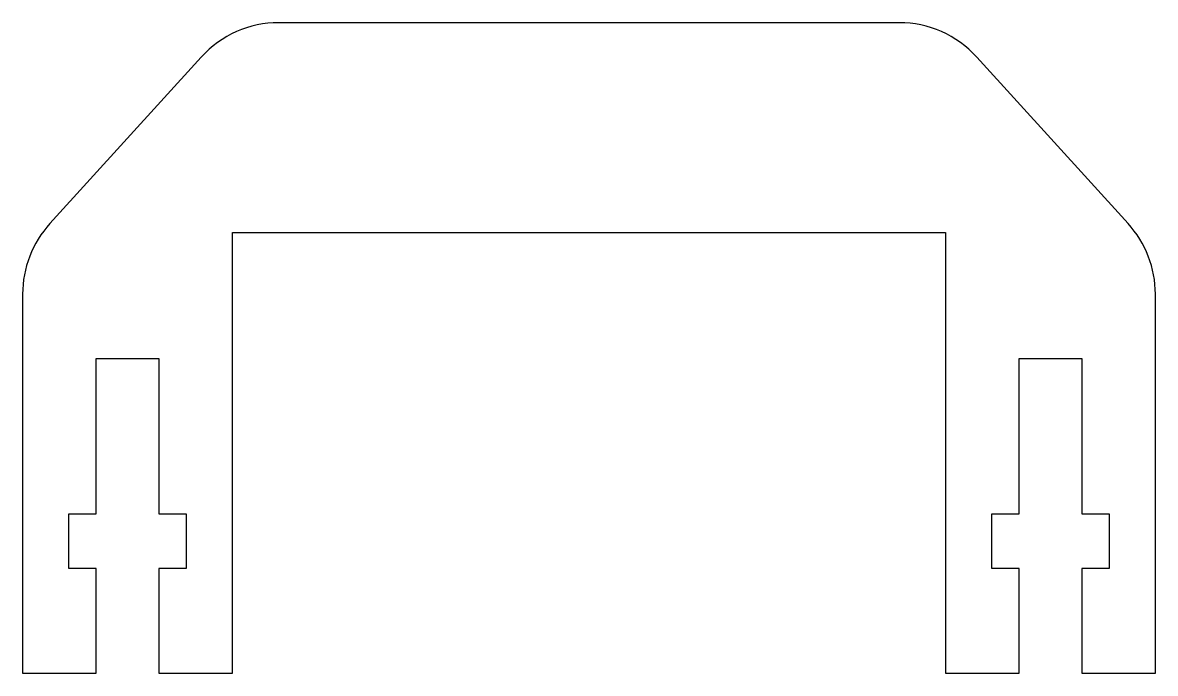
# Model space of a CAD drawing. Header units: millimetres. Extents: x -27 to 27, y 0 to 31.
import ezdxf

# ---------------------------------------------------------------- set-up
doc = ezdxf.new("R2010")
doc.units = ezdxf.units.MM

msp = doc.modelspace()

# ---------------------------------------------------------------- linework, layer by layer
msp.add_lwpolyline([(-25.7, 21.43, 0.186575), (-27, 18.067), (-27, 0), (-23.5, 0), (-23.5, 5), (-24.8, 5), (-24.8, 7.6), (-23.5, 7.6), (-23.5, 15), (-20.5, 15), (-20.5, 7.6), (-19.2, 7.6), (-19.2, 5), (-20.5, 5), (-20.5, 0), (-17, 0), (-17, 21), (17, 21), (17, 0), (20.5, 0), (20.5, 5), (19.2, 5), (19.2, 7.6), (20.5, 7.6), (20.5, 15), (23.5, 15), (23.5, 7.6), (24.8, 7.6), (24.8, 5), (23.5, 5), (23.5, 0), (27, 0), (27, 18.067, 0.186575), (25.7, 21.43), (18.488, 29.363, 0.211309), (14.788, 31), (-14.788, 31, 0.211309), (-18.488, 29.363)], format="xyb", close=True)

doc.saveas('drawing.dxf')
